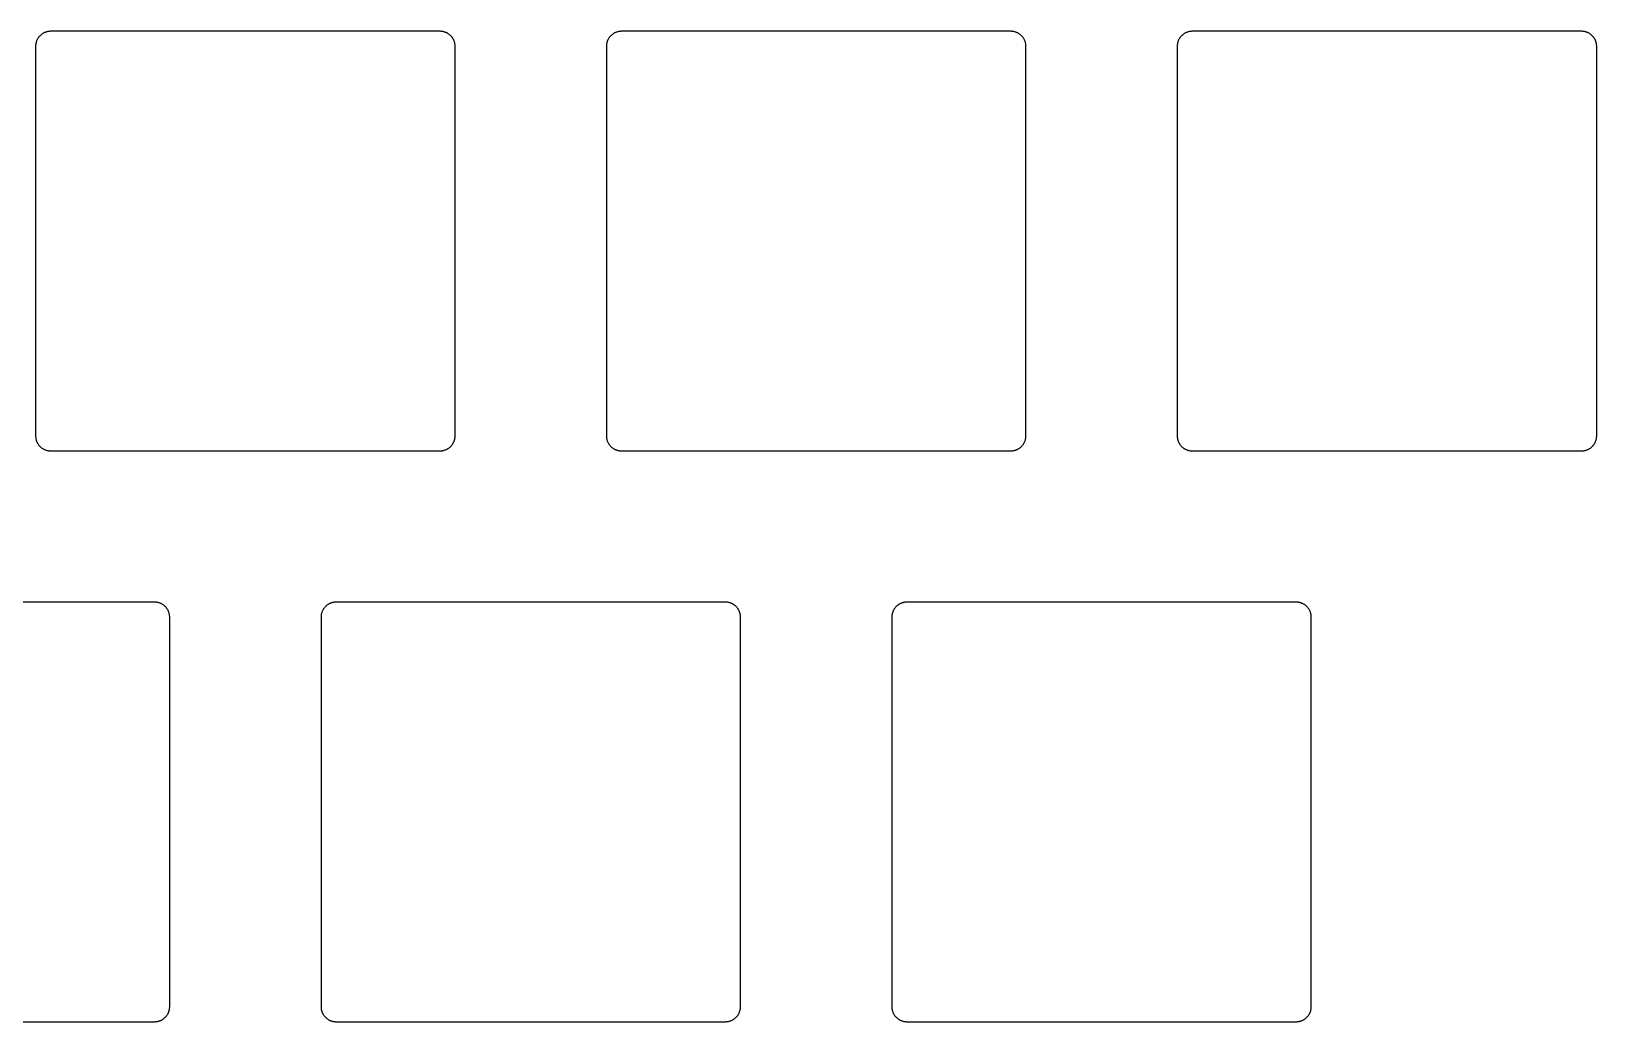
# Model space of a CAD drawing. Header units: millimetres. Extents: x -2014 to -1710, y 1046 to 1151.
# Drawn here: x -1826.2 to -1773.9, y 1072.7 to 1105.7 of the extents above; entities that cross this region are included whole.
import ezdxf

# ---------------------------------------------------------------- set-up
doc = ezdxf.new("R2010")
doc.units = ezdxf.units.MM
doc.layers.add('Layer 01', color=1, linetype='Continuous', true_color=0xff0000)

msp = doc.modelspace()

# ---------------------------------------------------------------- linework, layer by layer
at = {"layer": 'Layer 01', "color": 254, "true_color": 0xcad1ee}
for points in [[(-1825.51549, 1105.705865), (-1825.532561, 1105.705574), (-1825.549611, 1105.7047), (-1825.566622, 1105.703244), (-1825.583574, 1105.701208), (-1825.600445, 1105.698595), (-1825.617218, 1105.695407), (-1825.633872, 1105.691649), (-1825.650389, 1105.687324), (-1825.666748, 1105.682438), (-1825.68293, 1105.676996), (-1825.698917, 1105.671004), (-1825.714691, 1105.664471), (-1825.730232, 1105.657403), (-1825.745523, 1105.649808), (-1825.760545, 1105.641695), (-1825.775282, 1105.633075), (-1825.789716, 1105.623956), (-1825.80383, 1105.61435), (-1825.817608, 1105.604268), (-1825.831034, 1105.593721), (-1825.844092, 1105.582722), (-1825.856767, 1105.571283), (-1825.869044, 1105.559419), (-1825.880908, 1105.547142), (-1825.892347, 1105.534467), (-1825.903346, 1105.521409), (-1825.913893, 1105.507983), (-1825.923975, 1105.494205), (-1825.933581, 1105.480091), (-1825.9427, 1105.465657), (-1825.951321, 1105.45092), (-1825.959433, 1105.435898), (-1825.967028, 1105.420607), (-1825.974096, 1105.405066), (-1825.980629, 1105.389292), (-1825.986621, 1105.373305), (-1825.992063, 1105.357122), (-1825.996949, 1105.340764), (-1826.001274, 1105.324247), (-1826.005032, 1105.307593), (-1826.00822, 1105.29082), (-1826.010833, 1105.273949), (-1826.012869, 1105.256997), (-1826.014325, 1105.239986), (-1826.015199, 1105.222936), (-1826.01549, 1105.205865)], [(-1812.51549, 1105.705865), (-1825.51549, 1105.705865)], [(-1812.01549, 1105.205865), (-1812.015782, 1105.222936), (-1812.016656, 1105.239986), (-1812.018112, 1105.256997), (-1812.020147, 1105.273949), (-1812.022761, 1105.29082), (-1812.025948, 1105.307593), (-1812.029707, 1105.324247), (-1812.034032, 1105.340764), (-1812.038918, 1105.357122), (-1812.04436, 1105.373305), (-1812.050351, 1105.389292), (-1812.056885, 1105.405066), (-1812.063953, 1105.420607), (-1812.071548, 1105.435898), (-1812.07966, 1105.45092), (-1812.088281, 1105.465657), (-1812.097399, 1105.480091), (-1812.107005, 1105.494205), (-1812.117088, 1105.507983), (-1812.127635, 1105.521409), (-1812.138634, 1105.534467), (-1812.150072, 1105.547142), (-1812.161937, 1105.559419), (-1812.174214, 1105.571283), (-1812.186888, 1105.582722), (-1812.199946, 1105.593721), (-1812.213372, 1105.604268), (-1812.22715, 1105.61435), (-1812.241264, 1105.623956), (-1812.255698, 1105.633075), (-1812.270435, 1105.641695), (-1812.285458, 1105.649808), (-1812.300749, 1105.657403), (-1812.31629, 1105.664471), (-1812.332063, 1105.671004), (-1812.34805, 1105.676996), (-1812.364233, 1105.682438), (-1812.380592, 1105.687324), (-1812.397108, 1105.691649), (-1812.413762, 1105.695407), (-1812.430535, 1105.698595), (-1812.447407, 1105.701208), (-1812.464358, 1105.703244), (-1812.481369, 1105.7047), (-1812.49842, 1105.705574), (-1812.51549, 1105.705865)], [(-1806.46549, 1105.705865), (-1806.482561, 1105.705574), (-1806.499611, 1105.7047), (-1806.516622, 1105.703244), (-1806.533574, 1105.701208), (-1806.550445, 1105.698595), (-1806.567218, 1105.695407), (-1806.583872, 1105.691649), (-1806.600389, 1105.687324), (-1806.616748, 1105.682438), (-1806.63293, 1105.676996), (-1806.648917, 1105.671004), (-1806.664691, 1105.664471), (-1806.680232, 1105.657403), (-1806.695523, 1105.649808), (-1806.710545, 1105.641695), (-1806.725282, 1105.633075), (-1806.739716, 1105.623956), (-1806.75383, 1105.61435), (-1806.767608, 1105.604268), (-1806.781034, 1105.593721), (-1806.794092, 1105.582722), (-1806.806767, 1105.571283), (-1806.819044, 1105.559419), (-1806.830908, 1105.547142), (-1806.842347, 1105.534467), (-1806.853346, 1105.521409), (-1806.863893, 1105.507983), (-1806.873975, 1105.494205), (-1806.883581, 1105.480091), (-1806.8927, 1105.465657), (-1806.901321, 1105.45092), (-1806.909433, 1105.435898), (-1806.917028, 1105.420607), (-1806.924096, 1105.405066), (-1806.930629, 1105.389292), (-1806.936621, 1105.373305), (-1806.942063, 1105.357122), (-1806.946949, 1105.340764), (-1806.951274, 1105.324247), (-1806.955032, 1105.307593), (-1806.95822, 1105.29082), (-1806.960833, 1105.273949), (-1806.962869, 1105.256997), (-1806.964325, 1105.239986), (-1806.965199, 1105.222936), (-1806.96549, 1105.205865)], [(-1793.46549, 1105.705865), (-1806.46549, 1105.705865)], [(-1792.96549, 1105.205865), (-1792.965782, 1105.222936), (-1792.966656, 1105.239986), (-1792.968112, 1105.256997), (-1792.970147, 1105.273949), (-1792.972761, 1105.29082), (-1792.975948, 1105.307593), (-1792.979707, 1105.324247), (-1792.984032, 1105.340764), (-1792.988918, 1105.357122), (-1792.99436, 1105.373305), (-1793.000351, 1105.389292), (-1793.006885, 1105.405066), (-1793.013953, 1105.420607), (-1793.021548, 1105.435898), (-1793.02966, 1105.45092), (-1793.038281, 1105.465657), (-1793.047399, 1105.480091), (-1793.057005, 1105.494205), (-1793.067088, 1105.507983), (-1793.077635, 1105.521409), (-1793.088634, 1105.534467), (-1793.100072, 1105.547142), (-1793.111937, 1105.559419), (-1793.124214, 1105.571283), (-1793.136888, 1105.582722), (-1793.149946, 1105.593721), (-1793.163372, 1105.604268), (-1793.17715, 1105.61435), (-1793.191264, 1105.623956), (-1793.205698, 1105.633075), (-1793.220435, 1105.641695), (-1793.235458, 1105.649808), (-1793.250749, 1105.657403), (-1793.26629, 1105.664471), (-1793.282063, 1105.671004), (-1793.29805, 1105.676996), (-1793.314233, 1105.682438), (-1793.330592, 1105.687324), (-1793.347108, 1105.691649), (-1793.363762, 1105.695407), (-1793.380535, 1105.698595), (-1793.397407, 1105.701208), (-1793.414358, 1105.703244), (-1793.431369, 1105.7047), (-1793.44842, 1105.705574), (-1793.46549, 1105.705865)], [(-1787.41549, 1105.705865), (-1787.432561, 1105.705574), (-1787.449611, 1105.7047), (-1787.466622, 1105.703244), (-1787.483574, 1105.701208), (-1787.500445, 1105.698595), (-1787.517218, 1105.695407), (-1787.533872, 1105.691649), (-1787.550389, 1105.687324), (-1787.566748, 1105.682438), (-1787.58293, 1105.676996), (-1787.598917, 1105.671004), (-1787.614691, 1105.664471), (-1787.630232, 1105.657403), (-1787.645523, 1105.649808), (-1787.660545, 1105.641695), (-1787.675282, 1105.633075), (-1787.689716, 1105.623956), (-1787.70383, 1105.61435), (-1787.717608, 1105.604268), (-1787.731034, 1105.593721), (-1787.744092, 1105.582722), (-1787.756767, 1105.571283), (-1787.769044, 1105.559419), (-1787.780908, 1105.547142), (-1787.792347, 1105.534467), (-1787.803346, 1105.521409), (-1787.813893, 1105.507983), (-1787.823975, 1105.494205), (-1787.833581, 1105.480091), (-1787.8427, 1105.465657), (-1787.851321, 1105.45092), (-1787.859433, 1105.435898), (-1787.867028, 1105.420607), (-1787.874096, 1105.405066), (-1787.880629, 1105.389292), (-1787.886621, 1105.373305), (-1787.892063, 1105.357122), (-1787.896949, 1105.340764), (-1787.901274, 1105.324247), (-1787.905032, 1105.307593), (-1787.90822, 1105.29082), (-1787.910833, 1105.273949), (-1787.912869, 1105.256997), (-1787.914325, 1105.239986), (-1787.915199, 1105.222936), (-1787.91549, 1105.205865)], [(-1774.41549, 1105.705865), (-1787.41549, 1105.705865)], [(-1773.91549, 1105.205865), (-1773.915782, 1105.222936), (-1773.916656, 1105.239986), (-1773.918112, 1105.256997), (-1773.920147, 1105.273949), (-1773.922761, 1105.29082), (-1773.925948, 1105.307593), (-1773.929707, 1105.324247), (-1773.934032, 1105.340764), (-1773.938918, 1105.357122), (-1773.94436, 1105.373305), (-1773.950351, 1105.389292), (-1773.956885, 1105.405066), (-1773.963953, 1105.420607), (-1773.971548, 1105.435898), (-1773.97966, 1105.45092), (-1773.988281, 1105.465657), (-1773.997399, 1105.480091), (-1774.007005, 1105.494205), (-1774.017088, 1105.507983), (-1774.027635, 1105.521409), (-1774.038634, 1105.534467), (-1774.050072, 1105.547142), (-1774.061937, 1105.559419), (-1774.074214, 1105.571283), (-1774.086888, 1105.582722), (-1774.099946, 1105.593721), (-1774.113372, 1105.604268), (-1774.12715, 1105.61435), (-1774.141264, 1105.623956), (-1774.155698, 1105.633075), (-1774.170435, 1105.641695), (-1774.185458, 1105.649808), (-1774.200749, 1105.657403), (-1774.21629, 1105.664471), (-1774.232063, 1105.671004), (-1774.24805, 1105.676996), (-1774.264233, 1105.682438), (-1774.280592, 1105.687324), (-1774.297108, 1105.691649), (-1774.313762, 1105.695407), (-1774.330535, 1105.698595), (-1774.347407, 1105.701208), (-1774.364358, 1105.703244), (-1774.381369, 1105.7047), (-1774.39842, 1105.705574), (-1774.41549, 1105.705865)], [(-1826.01549, 1105.205865), (-1826.01549, 1092.205865)], [(-1812.01549, 1092.205865), (-1812.01549, 1105.205865)], [(-1806.96549, 1105.205865), (-1806.96549, 1092.205865)], [(-1792.96549, 1092.205865), (-1792.96549, 1105.205865)], [(-1787.91549, 1105.205865), (-1787.91549, 1092.205865)], [(-1773.91549, 1104.710788), (-1773.91549, 1105.205865)], [(-1773.915478, 1104.705847), (-1773.91549, 1104.710788)], [(-1773.915478, 1092.705847), (-1773.915478, 1104.705847)], [(-1773.91549, 1092.700906), (-1773.915478, 1092.705847)], [(-1773.91549, 1092.205865), (-1773.91549, 1092.700906)], [(-1826.01549, 1092.205865), (-1826.015199, 1092.188795), (-1826.014325, 1092.171744), (-1826.012869, 1092.154733), (-1826.010833, 1092.137782), (-1826.00822, 1092.12091), (-1826.005032, 1092.104137), (-1826.001274, 1092.087483), (-1825.996949, 1092.070967), (-1825.992063, 1092.054608), (-1825.986621, 1092.038425), (-1825.980629, 1092.022438), (-1825.974096, 1092.006665), (-1825.967028, 1091.991123), (-1825.959433, 1091.975833), (-1825.951321, 1091.96081), (-1825.9427, 1091.946073), (-1825.933581, 1091.931639), (-1825.923975, 1091.917525), (-1825.913893, 1091.903747), (-1825.903346, 1091.890321), (-1825.892347, 1091.877263), (-1825.880908, 1091.864589), (-1825.869044, 1091.852312), (-1825.856767, 1091.840447), (-1825.844092, 1091.829009), (-1825.831034, 1091.81801), (-1825.817608, 1091.807463), (-1825.80383, 1091.79738), (-1825.789716, 1091.787774), (-1825.775282, 1091.778656), (-1825.760545, 1091.770035), (-1825.745523, 1091.761923), (-1825.730232, 1091.754328), (-1825.714691, 1091.74726), (-1825.698917, 1091.740726), (-1825.68293, 1091.734735), (-1825.666748, 1091.729293), (-1825.650389, 1091.724407), (-1825.633872, 1091.720082), (-1825.617218, 1091.716323), (-1825.600445, 1091.713135), (-1825.583574, 1091.710522), (-1825.566622, 1091.708487), (-1825.549611, 1091.707031), (-1825.532561, 1091.706157), (-1825.51549, 1091.705865)], [(-1812.51549, 1091.705865), (-1812.49842, 1091.706157), (-1812.481369, 1091.707031), (-1812.464358, 1091.708487), (-1812.447407, 1091.710522), (-1812.430535, 1091.713135), (-1812.413762, 1091.716323), (-1812.397108, 1091.720082), (-1812.380592, 1091.724407), (-1812.364233, 1091.729293), (-1812.34805, 1091.734735), (-1812.332063, 1091.740726), (-1812.31629, 1091.74726), (-1812.300749, 1091.754328), (-1812.285458, 1091.761923), (-1812.270435, 1091.770035), (-1812.255698, 1091.778656), (-1812.241264, 1091.787774), (-1812.22715, 1091.79738), (-1812.213372, 1091.807463), (-1812.199946, 1091.81801), (-1812.186888, 1091.829009), (-1812.174214, 1091.840447), (-1812.161937, 1091.852312), (-1812.150072, 1091.864589), (-1812.138634, 1091.877263), (-1812.127635, 1091.890321), (-1812.117088, 1091.903747), (-1812.107005, 1091.917525), (-1812.097399, 1091.931639), (-1812.088281, 1091.946073), (-1812.07966, 1091.96081), (-1812.071548, 1091.975833), (-1812.063953, 1091.991123), (-1812.056885, 1092.006665), (-1812.050351, 1092.022438), (-1812.04436, 1092.038425), (-1812.038918, 1092.054608), (-1812.034032, 1092.070967), (-1812.029707, 1092.087483), (-1812.025948, 1092.104137), (-1812.022761, 1092.12091), (-1812.020147, 1092.137782), (-1812.018112, 1092.154733), (-1812.016656, 1092.171744), (-1812.015782, 1092.188795), (-1812.01549, 1092.205865)], [(-1806.96549, 1092.205865), (-1806.965199, 1092.188795), (-1806.964325, 1092.171744), (-1806.962869, 1092.154733), (-1806.960833, 1092.137782), (-1806.95822, 1092.12091), (-1806.955032, 1092.104137), (-1806.951274, 1092.087483), (-1806.946949, 1092.070967), (-1806.942063, 1092.054608), (-1806.936621, 1092.038425), (-1806.930629, 1092.022438), (-1806.924096, 1092.006665), (-1806.917028, 1091.991123), (-1806.909433, 1091.975833), (-1806.901321, 1091.96081), (-1806.8927, 1091.946073), (-1806.883581, 1091.931639), (-1806.873975, 1091.917525), (-1806.863893, 1091.903747), (-1806.853346, 1091.890321), (-1806.842347, 1091.877263), (-1806.830908, 1091.864589), (-1806.819044, 1091.852312), (-1806.806767, 1091.840447), (-1806.794092, 1091.829009), (-1806.781034, 1091.81801), (-1806.767608, 1091.807463), (-1806.75383, 1091.79738), (-1806.739716, 1091.787774), (-1806.725282, 1091.778656), (-1806.710545, 1091.770035), (-1806.695523, 1091.761923), (-1806.680232, 1091.754328), (-1806.664691, 1091.74726), (-1806.648917, 1091.740726), (-1806.63293, 1091.734735), (-1806.616748, 1091.729293), (-1806.600389, 1091.724407), (-1806.583872, 1091.720082), (-1806.567218, 1091.716323), (-1806.550445, 1091.713135), (-1806.533574, 1091.710522), (-1806.516622, 1091.708487), (-1806.499611, 1091.707031), (-1806.482561, 1091.706157), (-1806.46549, 1091.705865)], [(-1793.46549, 1091.705865), (-1793.44842, 1091.706157), (-1793.431369, 1091.707031), (-1793.414358, 1091.708487), (-1793.397407, 1091.710522), (-1793.380535, 1091.713135), (-1793.363762, 1091.716323), (-1793.347108, 1091.720082), (-1793.330592, 1091.724407), (-1793.314233, 1091.729293), (-1793.29805, 1091.734735), (-1793.282063, 1091.740726), (-1793.26629, 1091.74726), (-1793.250749, 1091.754328), (-1793.235458, 1091.761923), (-1793.220435, 1091.770035), (-1793.205698, 1091.778656), (-1793.191264, 1091.787774), (-1793.17715, 1091.79738), (-1793.163372, 1091.807463), (-1793.149946, 1091.81801), (-1793.136888, 1091.829009), (-1793.124214, 1091.840447), (-1793.111937, 1091.852312), (-1793.100072, 1091.864589), (-1793.088634, 1091.877263), (-1793.077635, 1091.890321), (-1793.067088, 1091.903747), (-1793.057005, 1091.917525), (-1793.047399, 1091.931639), (-1793.038281, 1091.946073), (-1793.02966, 1091.96081), (-1793.021548, 1091.975833), (-1793.013953, 1091.991123), (-1793.006885, 1092.006665), (-1793.000351, 1092.022438), (-1792.99436, 1092.038425), (-1792.988918, 1092.054608), (-1792.984032, 1092.070967), (-1792.979707, 1092.087483), (-1792.975948, 1092.104137), (-1792.972761, 1092.12091), (-1792.970147, 1092.137782), (-1792.968112, 1092.154733), (-1792.966656, 1092.171744), (-1792.965782, 1092.188795), (-1792.96549, 1092.205865)], [(-1787.91549, 1092.205865), (-1787.915199, 1092.188795), (-1787.914325, 1092.171744), (-1787.912869, 1092.154733), (-1787.910833, 1092.137782), (-1787.90822, 1092.12091), (-1787.905032, 1092.104137), (-1787.901274, 1092.087483), (-1787.896949, 1092.070967), (-1787.892063, 1092.054608), (-1787.886621, 1092.038425), (-1787.880629, 1092.022438), (-1787.874096, 1092.006665), (-1787.867028, 1091.991123), (-1787.859433, 1091.975833), (-1787.851321, 1091.96081), (-1787.8427, 1091.946073), (-1787.833581, 1091.931639), (-1787.823975, 1091.917525), (-1787.813893, 1091.903747), (-1787.803346, 1091.890321), (-1787.792347, 1091.877263), (-1787.780908, 1091.864589), (-1787.769044, 1091.852312), (-1787.756767, 1091.840447), (-1787.744092, 1091.829009), (-1787.731034, 1091.81801), (-1787.717608, 1091.807463), (-1787.70383, 1091.79738), (-1787.689716, 1091.787774), (-1787.675282, 1091.778656), (-1787.660545, 1091.770035), (-1787.645523, 1091.761923), (-1787.630232, 1091.754328), (-1787.614691, 1091.74726), (-1787.598917, 1091.740726), (-1787.58293, 1091.734735), (-1787.566748, 1091.729293), (-1787.550389, 1091.724407), (-1787.533872, 1091.720082), (-1787.517218, 1091.716323), (-1787.500445, 1091.713135), (-1787.483574, 1091.710522), (-1787.466622, 1091.708487), (-1787.449611, 1091.707031), (-1787.432561, 1091.706157), (-1787.41549, 1091.705865)], [(-1774.41549, 1091.705865), (-1774.39842, 1091.706157), (-1774.381369, 1091.707031), (-1774.364358, 1091.708487), (-1774.347407, 1091.710522), (-1774.330535, 1091.713135), (-1774.313762, 1091.716323), (-1774.297108, 1091.720082), (-1774.280592, 1091.724407), (-1774.264233, 1091.729293), (-1774.24805, 1091.734735), (-1774.232063, 1091.740726), (-1774.21629, 1091.74726), (-1774.200749, 1091.754328), (-1774.185458, 1091.761923), (-1774.170435, 1091.770035), (-1774.155698, 1091.778656), (-1774.141264, 1091.787774), (-1774.12715, 1091.79738), (-1774.113372, 1091.807463), (-1774.099946, 1091.81801), (-1774.086888, 1091.829009), (-1774.074214, 1091.840447), (-1774.061937, 1091.852312), (-1774.050072, 1091.864589), (-1774.038634, 1091.877263), (-1774.027635, 1091.890321), (-1774.017088, 1091.903747), (-1774.007005, 1091.917525), (-1773.997399, 1091.931639), (-1773.988281, 1091.946073), (-1773.97966, 1091.96081), (-1773.971548, 1091.975833), (-1773.963953, 1091.991123), (-1773.956885, 1092.006665), (-1773.950351, 1092.022438), (-1773.94436, 1092.038425), (-1773.938918, 1092.054608), (-1773.934032, 1092.070967), (-1773.929707, 1092.087483), (-1773.925948, 1092.104137), (-1773.922761, 1092.12091), (-1773.920147, 1092.137782), (-1773.918112, 1092.154733), (-1773.916656, 1092.171744), (-1773.915782, 1092.188795), (-1773.91549, 1092.205865)], [(-1825.51549, 1091.705865), (-1825.021536, 1091.705865)], [(-1825.021536, 1091.705865), (-1825.015487, 1091.705847)], [(-1825.015487, 1091.705847), (-1813.015484, 1091.705847)], [(-1813.015484, 1091.705847), (-1813.009433, 1091.705865)], [(-1813.009433, 1091.705865), (-1812.51549, 1091.705865)], [(-1806.46549, 1091.705865), (-1805.971548, 1091.705865)], [(-1805.971548, 1091.705865), (-1805.9655, 1091.705847)], [(-1805.9655, 1091.705847), (-1793.965486, 1091.705847)], [(-1793.965486, 1091.705847), (-1793.959445, 1091.705865)], [(-1793.959445, 1091.705865), (-1793.46549, 1091.705865)], [(-1787.41549, 1091.705865), (-1786.921529, 1091.705865)], [(-1786.921529, 1091.705865), (-1786.915481, 1091.705847)], [(-1786.915481, 1091.705847), (-1774.915478, 1091.705847)], [(-1774.915478, 1091.705847), (-1774.909427, 1091.705865)], [(-1774.909427, 1091.705865), (-1774.41549, 1091.705865)], [(-1822.04049, 1086.655865), (-1835.04049, 1086.655865)], [(-1821.54049, 1086.155865), (-1821.540782, 1086.172936), (-1821.541656, 1086.189986), (-1821.543112, 1086.206997), (-1821.545147, 1086.223949), (-1821.547761, 1086.24082), (-1821.550948, 1086.257593), (-1821.554707, 1086.274247), (-1821.559032, 1086.290764), (-1821.563918, 1086.307122), (-1821.56936, 1086.323305), (-1821.575351, 1086.339292), (-1821.581885, 1086.355066), (-1821.588953, 1086.370607), (-1821.596548, 1086.385898), (-1821.60466, 1086.40092), (-1821.613281, 1086.415657), (-1821.622399, 1086.430091), (-1821.632005, 1086.444205), (-1821.642088, 1086.457983), (-1821.652635, 1086.471409), (-1821.663634, 1086.484467), (-1821.675072, 1086.497142), (-1821.686937, 1086.509419), (-1821.699214, 1086.521283), (-1821.711888, 1086.532722), (-1821.724946, 1086.543721), (-1821.738372, 1086.554268), (-1821.75215, 1086.56435), (-1821.766264, 1086.573956), (-1821.780698, 1086.583075), (-1821.795435, 1086.591695), (-1821.810458, 1086.599808), (-1821.825749, 1086.607403), (-1821.84129, 1086.614471), (-1821.857063, 1086.621004), (-1821.87305, 1086.626996), (-1821.889233, 1086.632438), (-1821.905592, 1086.637324), (-1821.922108, 1086.641649), (-1821.938762, 1086.645407), (-1821.955535, 1086.648595), (-1821.972407, 1086.651208), (-1821.989358, 1086.653244), (-1822.006369, 1086.6547), (-1822.02342, 1086.655574), (-1822.04049, 1086.655865)], [(-1821.54049, 1085.6608), (-1821.54049, 1086.155865)], [(-1815.99049, 1086.655865), (-1816.007561, 1086.655574), (-1816.024611, 1086.6547), (-1816.041622, 1086.653244), (-1816.058574, 1086.651208), (-1816.075445, 1086.648595), (-1816.092218, 1086.645407), (-1816.108872, 1086.641649), (-1816.125389, 1086.637324), (-1816.141748, 1086.632438), (-1816.15793, 1086.626996), (-1816.173917, 1086.621004), (-1816.189691, 1086.614471), (-1816.205232, 1086.607403), (-1816.220523, 1086.599808), (-1816.235545, 1086.591695), (-1816.250282, 1086.583075), (-1816.264716, 1086.573956), (-1816.27883, 1086.56435), (-1816.292608, 1086.554268), (-1816.306034, 1086.543721), (-1816.319092, 1086.532722), (-1816.331767, 1086.521283), (-1816.344044, 1086.509419), (-1816.355908, 1086.497142), (-1816.367347, 1086.484467), (-1816.378346, 1086.471409), (-1816.388893, 1086.457983), (-1816.398975, 1086.444205), (-1816.408581, 1086.430091), (-1816.4177, 1086.415657), (-1816.426321, 1086.40092), (-1816.434433, 1086.385898), (-1816.442028, 1086.370607), (-1816.449096, 1086.355066), (-1816.455629, 1086.339292), (-1816.461621, 1086.323305), (-1816.467063, 1086.307122), (-1816.471949, 1086.290764), (-1816.476274, 1086.274247), (-1816.480032, 1086.257593), (-1816.48322, 1086.24082), (-1816.485833, 1086.223949), (-1816.487869, 1086.206997), (-1816.489325, 1086.189986), (-1816.490199, 1086.172936), (-1816.49049, 1086.155865)], [(-1816.49049, 1086.155865), (-1816.49049, 1073.155865)], [(-1802.99049, 1086.655865), (-1815.99049, 1086.655865)], [(-1802.49049, 1086.155865), (-1802.490782, 1086.172936), (-1802.491656, 1086.189986), (-1802.493112, 1086.206997), (-1802.495147, 1086.223949), (-1802.497761, 1086.24082), (-1802.500948, 1086.257593), (-1802.504707, 1086.274247), (-1802.509032, 1086.290764), (-1802.513918, 1086.307122), (-1802.51936, 1086.323305), (-1802.525351, 1086.339292), (-1802.531885, 1086.355066), (-1802.538953, 1086.370607), (-1802.546548, 1086.385898), (-1802.55466, 1086.40092), (-1802.563281, 1086.415657), (-1802.572399, 1086.430091), (-1802.582005, 1086.444205), (-1802.592088, 1086.457983), (-1802.602635, 1086.471409), (-1802.613634, 1086.484467), (-1802.625072, 1086.497142), (-1802.636937, 1086.509419), (-1802.649214, 1086.521283), (-1802.661888, 1086.532722), (-1802.674946, 1086.543721), (-1802.688372, 1086.554268), (-1802.70215, 1086.56435), (-1802.716264, 1086.573956), (-1802.730698, 1086.583075), (-1802.745435, 1086.591695), (-1802.760458, 1086.599808), (-1802.775749, 1086.607403), (-1802.79129, 1086.614471), (-1802.807063, 1086.621004), (-1802.82305, 1086.626996), (-1802.839233, 1086.632438), (-1802.855592, 1086.637324), (-1802.872108, 1086.641649), (-1802.888762, 1086.645407), (-1802.905535, 1086.648595), (-1802.922407, 1086.651208), (-1802.939358, 1086.653244), (-1802.956369, 1086.6547), (-1802.97342, 1086.655574), (-1802.99049, 1086.655865)], [(-1802.49049, 1073.155865), (-1802.49049, 1086.155865)], [(-1796.94049, 1086.655865), (-1796.957561, 1086.655574), (-1796.974611, 1086.6547), (-1796.991622, 1086.653244), (-1797.008574, 1086.651208), (-1797.025445, 1086.648595), (-1797.042218, 1086.645407), (-1797.058872, 1086.641649), (-1797.075389, 1086.637324), (-1797.091748, 1086.632438), (-1797.10793, 1086.626996), (-1797.123917, 1086.621004), (-1797.139691, 1086.614471), (-1797.155232, 1086.607403), (-1797.170523, 1086.599808), (-1797.185545, 1086.591695), (-1797.200282, 1086.583075), (-1797.214716, 1086.573956), (-1797.22883, 1086.56435), (-1797.242608, 1086.554268), (-1797.256034, 1086.543721), (-1797.269092, 1086.532722), (-1797.281767, 1086.521283), (-1797.294044, 1086.509419), (-1797.305908, 1086.497142), (-1797.317347, 1086.484467), (-1797.328346, 1086.471409), (-1797.338893, 1086.457983), (-1797.348975, 1086.444205), (-1797.358581, 1086.430091), (-1797.3677, 1086.415657), (-1797.376321, 1086.40092), (-1797.384433, 1086.385898), (-1797.392028, 1086.370607), (-1797.399096, 1086.355066), (-1797.405629, 1086.339292), (-1797.411621, 1086.323305), (-1797.417063, 1086.307122), (-1797.421949, 1086.290764), (-1797.426274, 1086.274247), (-1797.430032, 1086.257593), (-1797.43322, 1086.24082), (-1797.435833, 1086.223949), (-1797.437869, 1086.206997), (-1797.439325, 1086.189986), (-1797.440199, 1086.172936), (-1797.44049, 1086.155865)], [(-1797.44049, 1086.155865), (-1797.44049, 1073.155865)], [(-1783.94049, 1086.655865), (-1796.94049, 1086.655865)], [(-1783.44049, 1086.155865), (-1783.440782, 1086.172936), (-1783.441656, 1086.189986), (-1783.443112, 1086.206997), (-1783.445147, 1086.223949), (-1783.447761, 1086.24082), (-1783.450948, 1086.257593), (-1783.454707, 1086.274247), (-1783.459032, 1086.290764), (-1783.463918, 1086.307122), (-1783.46936, 1086.323305), (-1783.475351, 1086.339292), (-1783.481885, 1086.355066), (-1783.488953, 1086.370607), (-1783.496548, 1086.385898), (-1783.50466, 1086.40092), (-1783.513281, 1086.415657), (-1783.522399, 1086.430091), (-1783.532005, 1086.444205), (-1783.542088, 1086.457983), (-1783.552635, 1086.471409), (-1783.563634, 1086.484467), (-1783.575072, 1086.497142), (-1783.586937, 1086.509419), (-1783.599214, 1086.521283), (-1783.611888, 1086.532722), (-1783.624946, 1086.543721), (-1783.638372, 1086.554268), (-1783.65215, 1086.56435), (-1783.666264, 1086.573956), (-1783.680698, 1086.583075), (-1783.695435, 1086.591695), (-1783.710458, 1086.599808), (-1783.725749, 1086.607403), (-1783.74129, 1086.614471), (-1783.757063, 1086.621004), (-1783.77305, 1086.626996), (-1783.789233, 1086.632438), (-1783.805592, 1086.637324), (-1783.822108, 1086.641649), (-1783.838762, 1086.645407), (-1783.855535, 1086.648595), (-1783.872407, 1086.651208), (-1783.889358, 1086.653244), (-1783.906369, 1086.6547), (-1783.92342, 1086.655574), (-1783.94049, 1086.655865)], [(-1783.44049, 1085.661911), (-1783.44049, 1086.155865)], [(-1821.540478, 1085.655892), (-1821.54049, 1085.6608)], [(-1821.540478, 1073.655839), (-1821.540478, 1085.655892)], [(-1783.440472, 1085.65587), (-1783.44049, 1085.661911)], [(-1783.440472, 1073.655856), (-1783.440472, 1085.65587)], [(-1821.54049, 1073.650918), (-1821.540478, 1073.655839)], [(-1821.54049, 1073.155865), (-1821.54049, 1073.650918)], [(-1783.44049, 1073.649808), (-1783.440472, 1073.655856)], [(-1783.44049, 1073.155865), (-1783.44049, 1073.649808)], [(-1822.04049, 1072.655865), (-1822.02342, 1072.656157), (-1822.006369, 1072.657031), (-1821.989358, 1072.658487), (-1821.972407, 1072.660522), (-1821.955535, 1072.663135), (-1821.938762, 1072.666323), (-1821.922108, 1072.670082), (-1821.905592, 1072.674407), (-1821.889233, 1072.679293), (-1821.87305, 1072.684735), (-1821.857063, 1072.690726), (-1821.84129, 1072.69726), (-1821.825749, 1072.704328), (-1821.810458, 1072.711923), (-1821.795435, 1072.720035), (-1821.780698, 1072.728656), (-1821.766264, 1072.737774), (-1821.75215, 1072.74738), (-1821.738372, 1072.757463), (-1821.724946, 1072.76801), (-1821.711888, 1072.779009), (-1821.699214, 1072.790447), (-1821.686937, 1072.802312), (-1821.675072, 1072.814589), (-1821.663634, 1072.827263), (-1821.652635, 1072.840321), (-1821.642088, 1072.853747), (-1821.632005, 1072.867525), (-1821.622399, 1072.881639), (-1821.613281, 1072.896073), (-1821.60466, 1072.91081), (-1821.596548, 1072.925833), (-1821.588953, 1072.941123), (-1821.581885, 1072.956665), (-1821.575351, 1072.972438), (-1821.56936, 1072.988425), (-1821.563918, 1073.004608), (-1821.559032, 1073.020967), (-1821.554707, 1073.037483), (-1821.550948, 1073.054137), (-1821.547761, 1073.07091), (-1821.545147, 1073.087782), (-1821.543112, 1073.104733), (-1821.541656, 1073.121744), (-1821.540782, 1073.138795), (-1821.54049, 1073.155865)], [(-1816.49049, 1073.155865), (-1816.490199, 1073.138795), (-1816.489325, 1073.121744), (-1816.487869, 1073.104733), (-1816.485833, 1073.087782), (-1816.48322, 1073.07091), (-1816.480032, 1073.054137), (-1816.476274, 1073.037483), (-1816.471949, 1073.020967), (-1816.467063, 1073.004608), (-1816.461621, 1072.988425), (-1816.455629, 1072.972438), (-1816.449096, 1072.956665), (-1816.442028, 1072.941123), (-1816.434433, 1072.925833), (-1816.426321, 1072.91081), (-1816.4177, 1072.896073), (-1816.408581, 1072.881639), (-1816.398975, 1072.867525), (-1816.388893, 1072.853747), (-1816.378346, 1072.840321), (-1816.367347, 1072.827263), (-1816.355908, 1072.814589), (-1816.344044, 1072.802312), (-1816.331767, 1072.790447), (-1816.319092, 1072.779009), (-1816.306034, 1072.76801), (-1816.292608, 1072.757463), (-1816.27883, 1072.74738), (-1816.264716, 1072.737774), (-1816.250282, 1072.728656), (-1816.235545, 1072.720035), (-1816.220523, 1072.711923), (-1816.205232, 1072.704328), (-1816.189691, 1072.69726), (-1816.173917, 1072.690726), (-1816.15793, 1072.684735), (-1816.141748, 1072.679293), (-1816.125389, 1072.674407), (-1816.108872, 1072.670082), (-1816.092218, 1072.666323), (-1816.075445, 1072.663135), (-1816.058574, 1072.660522), (-1816.041622, 1072.658487), (-1816.024611, 1072.657031), (-1816.007561, 1072.656157), (-1815.99049, 1072.655865)], [(-1802.99049, 1072.655865), (-1802.97342, 1072.656157), (-1802.956369, 1072.657031), (-1802.939358, 1072.658487), (-1802.922407, 1072.660522), (-1802.905535, 1072.663135), (-1802.888762, 1072.666323), (-1802.872108, 1072.670082), (-1802.855592, 1072.674407), (-1802.839233, 1072.679293), (-1802.82305, 1072.684735), (-1802.807063, 1072.690726), (-1802.79129, 1072.69726), (-1802.775749, 1072.704328), (-1802.760458, 1072.711923), (-1802.745435, 1072.720035), (-1802.730698, 1072.728656), (-1802.716264, 1072.737774), (-1802.70215, 1072.74738), (-1802.688372, 1072.757463), (-1802.674946, 1072.76801), (-1802.661888, 1072.779009), (-1802.649214, 1072.790447), (-1802.636937, 1072.802312), (-1802.625072, 1072.814589), (-1802.613634, 1072.827263), (-1802.602635, 1072.840321), (-1802.592088, 1072.853747), (-1802.582005, 1072.867525), (-1802.572399, 1072.881639), (-1802.563281, 1072.896073), (-1802.55466, 1072.91081), (-1802.546548, 1072.925833), (-1802.538953, 1072.941123), (-1802.531885, 1072.956665), (-1802.525351, 1072.972438), (-1802.51936, 1072.988425), (-1802.513918, 1073.004608), (-1802.509032, 1073.020967), (-1802.504707, 1073.037483), (-1802.500948, 1073.054137), (-1802.497761, 1073.07091), (-1802.495147, 1073.087782), (-1802.493112, 1073.104733), (-1802.491656, 1073.121744), (-1802.490782, 1073.138795), (-1802.49049, 1073.155865)], [(-1797.44049, 1073.155865), (-1797.440199, 1073.138795), (-1797.439325, 1073.121744), (-1797.437869, 1073.104733), (-1797.435833, 1073.087782), (-1797.43322, 1073.07091), (-1797.430032, 1073.054137), (-1797.426274, 1073.037483), (-1797.421949, 1073.020967), (-1797.417063, 1073.004608), (-1797.411621, 1072.988425), (-1797.405629, 1072.972438), (-1797.399096, 1072.956665), (-1797.392028, 1072.941123), (-1797.384433, 1072.925833), (-1797.376321, 1072.91081), (-1797.3677, 1072.896073), (-1797.358581, 1072.881639), (-1797.348975, 1072.867525), (-1797.338893, 1072.853747), (-1797.328346, 1072.840321), (-1797.317347, 1072.827263), (-1797.305908, 1072.814589), (-1797.294044, 1072.802312), (-1797.281767, 1072.790447), (-1797.269092, 1072.779009), (-1797.256034, 1072.76801), (-1797.242608, 1072.757463), (-1797.22883, 1072.74738), (-1797.214716, 1072.737774), (-1797.200282, 1072.728656), (-1797.185545, 1072.720035), (-1797.170523, 1072.711923), (-1797.155232, 1072.704328), (-1797.139691, 1072.69726), (-1797.123917, 1072.690726), (-1797.10793, 1072.684735), (-1797.091748, 1072.679293), (-1797.075389, 1072.674407), (-1797.058872, 1072.670082), (-1797.042218, 1072.666323), (-1797.025445, 1072.663135), (-1797.008574, 1072.660522), (-1796.991622, 1072.658487), (-1796.974611, 1072.657031), (-1796.957561, 1072.656157), (-1796.94049, 1072.655865)], [(-1783.94049, 1072.655865), (-1783.92342, 1072.656157), (-1783.906369, 1072.657031), (-1783.889358, 1072.658487), (-1783.872407, 1072.660522), (-1783.855535, 1072.663135), (-1783.838762, 1072.666323), (-1783.822108, 1072.670082), (-1783.805592, 1072.674407), (-1783.789233, 1072.679293), (-1783.77305, 1072.684735), (-1783.757063, 1072.690726), (-1783.74129, 1072.69726), (-1783.725749, 1072.704328), (-1783.710458, 1072.711923), (-1783.695435, 1072.720035), (-1783.680698, 1072.728656), (-1783.666264, 1072.737774), (-1783.65215, 1072.74738), (-1783.638372, 1072.757463), (-1783.624946, 1072.76801), (-1783.611888, 1072.779009), (-1783.599214, 1072.790447), (-1783.586937, 1072.802312), (-1783.575072, 1072.814589), (-1783.563634, 1072.827263), (-1783.552635, 1072.840321), (-1783.542088, 1072.853747), (-1783.532005, 1072.867525), (-1783.522399, 1072.881639), (-1783.513281, 1072.896073), (-1783.50466, 1072.91081), (-1783.496548, 1072.925833), (-1783.488953, 1072.941123), (-1783.481885, 1072.956665), (-1783.475351, 1072.972438), (-1783.46936, 1072.988425), (-1783.463918, 1073.004608), (-1783.459032, 1073.020967), (-1783.454707, 1073.037483), (-1783.450948, 1073.054137), (-1783.447761, 1073.07091), (-1783.445147, 1073.087782), (-1783.443112, 1073.104733), (-1783.441656, 1073.121744), (-1783.440782, 1073.138795), (-1783.44049, 1073.155865)], [(-1835.04049, 1072.655865), (-1822.04049, 1072.655865)], [(-1815.99049, 1072.655865), (-1802.99049, 1072.655865)], [(-1796.94049, 1072.655865), (-1783.94049, 1072.655865)]]:
    msp.add_lwpolyline(points, dxfattribs=at)

doc.saveas('drawing.dxf')
